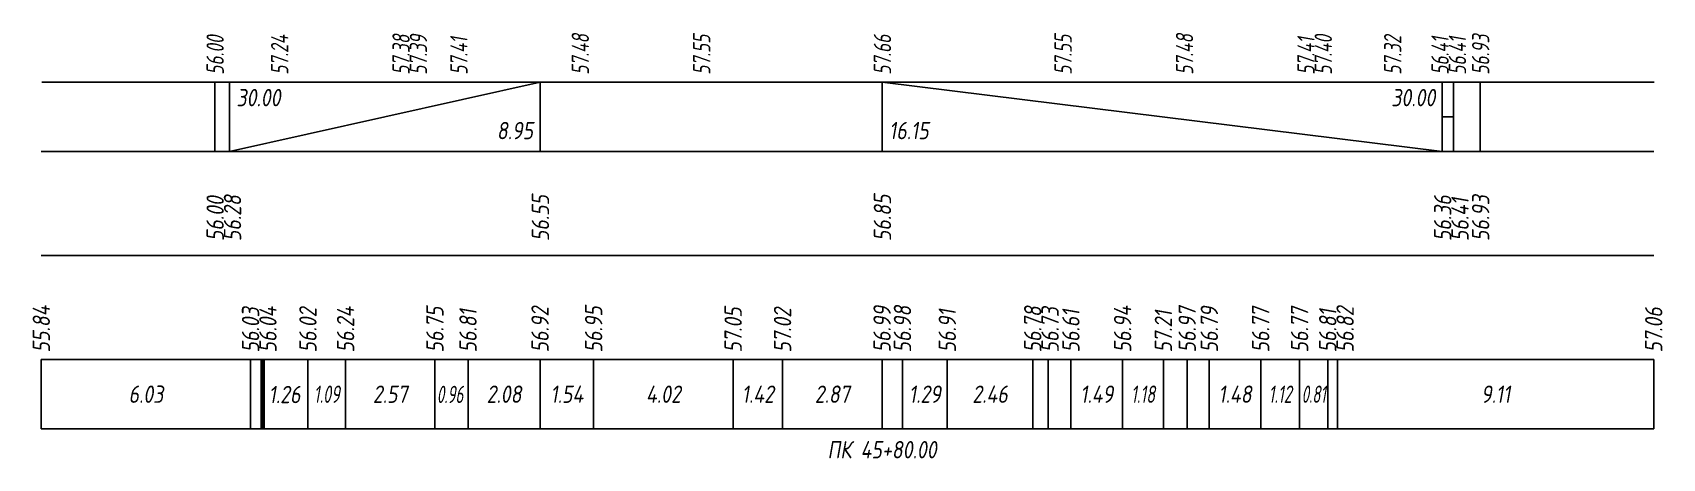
# Model space of a CAD drawing. Extents: x -717 to 1451, y -133302 to 233.
# Drawn here: x -295.3 to -60.4, y -72484.8 to -72423.4 of the extents above; entities that cross this region are included whole.
import ezdxf
from ezdxf.enums import TextEntityAlignment as Align

# ---------------------------------------------------------------- set-up
doc = ezdxf.new("R2010")
doc.units = 0
for name, color, linetype in [('Код_510', 7, 'Continuous'), ('Код_514', 1, 'Continuous'), ('Код_516', 1, 'Continuous'), ('Подписи поперечников', 7, 'Continuous'), ('Таблица', 7, 'Continuous')]:
    doc.layers.add(name, color=color, linetype=linetype)
doc.styles.add('М', font='romand.shx', dxfattribs={"width": 0.8, "oblique": 10, "height": 2.5})

msp = doc.modelspace()

# ---------------------------------------------------------------- linework, layer by layer
at = {"layer": 'Код_510'}
for p, q in [((-294.004, -72480.52), (-294.004, -72470.52)), ((-263.848, -72480.52), (-263.848, -72470.52)), ((-262.338, -72480.52), (-262.338, -72470.52)), ((-262.122, -72480.52), (-262.122, -72470.52)), ((-262.104, -72480.52), (-262.104, -72470.52)), ((-262.094, -72480.52), (-262.094, -72470.52)), ((-261.898, -72480.52), (-261.898, -72470.52)), ((-255.583, -72480.52), (-255.583, -72470.52)), ((-250.154, -72480.52), (-250.154, -72470.52)), ((-237.28, -72480.52), (-237.28, -72470.52)), ((-232.504, -72480.52), (-232.504, -72470.52)), ((-222.121, -72480.52), (-222.121, -72470.52)), ((-214.397, -72480.52), (-214.397, -72470.52)), ((-194.293, -72480.52), (-194.293, -72470.52)), ((-187.174, -72480.52), (-187.174, -72470.52)), ((-172.829, -72480.52), (-172.829, -72470.52)), ((-169.892, -72480.52), (-169.892, -72470.52)), ((-163.429, -72480.52), (-163.429, -72470.52)), ((-151.109, -72480.52), (-151.109, -72470.52)), ((-148.894, -72480.52), (-148.894, -72470.52)), ((-145.619, -72480.52), (-145.619, -72470.52)), ((-138.161, -72480.52), (-138.161, -72470.52)), ((-132.279, -72480.52), (-132.279, -72470.52)), ((-128.854, -72480.52), (-128.854, -72470.52)), ((-125.665, -72480.52), (-125.665, -72470.52)), ((-118.261, -72480.52), (-118.261, -72470.52)), ((-112.653, -72480.52), (-112.653, -72470.52)), ((-108.594, -72480.52), (-108.594, -72470.52)), ((-107.168, -72480.52), (-107.168, -72470.52)), ((-61.612, -72480.52), (-61.612, -72470.52))]:
    msp.add_line(p, q, dxfattribs=at)
at = {"layer": 'Код_516'}
for p, q in [((-269.004, -72440.52), (-269.004, -72430.52)), ((-266.881, -72440.52), (-266.881, -72430.52)), ((-266.881, -72440.52), (-222.121, -72430.52)), ((-222.121, -72440.52), (-222.121, -72430.52)), ((-172.829, -72440.52), (-172.829, -72430.52)), ((-172.829, -72430.52), (-92.085, -72440.52)), ((-92.085, -72440.52), (-92.085, -72430.52)), ((-92.085, -72440.52), (-92.085, -72430.52)), ((-90.456, -72440.52), (-90.456, -72430.52)), ((-86.612, -72440.52), (-86.612, -72430.52)), ((-92.085, -72435.52), (-90.456, -72435.52))]:
    msp.add_line(p, q, dxfattribs=at)
at = {"layer": 'Таблица'}
for p, q in [((-293.95, -72430.52), (-61.558, -72430.52)), ((-294.004, -72440.52), (-61.612, -72440.52)), ((-294.004, -72455.52), (-61.612, -72455.52)), ((-294.004, -72470.52), (-61.612, -72470.52)), ((-294.004, -72480.52), (-61.612, -72480.52))]:
    msp.add_line(p, q, dxfattribs=at)

# ---------------------------------------------------------------- texts
at = {"layer": 'Код_510', "style": 'М', "oblique": 10, "width": 0.8}
for s, p in [('55.84', (-294.004, -72469.52)), ('56.03', (-263.848, -72469.52)), ('56.04', (-261.348, -72469.52)), ('56.02', (-255.583, -72469.52)), ('56.24', (-250.154, -72469.52)), ('56.75', (-237.28, -72469.52)), ('56.81', (-232.504, -72469.52)), ('56.92', (-222.121, -72469.52)), ('56.95', (-214.397, -72469.52)), ('57.05', (-194.293, -72469.52)), ('57.02', (-187.174, -72469.52)), ('56.99', (-172.829, -72469.52)), ('56.98', (-169.892, -72469.52)), ('56.91', (-163.429, -72469.52)), ('56.78', (-151.109, -72469.52)), ('56.73', (-148.609, -72469.52)), ('56.61', (-145.619, -72469.52)), ('56.94', (-138.161, -72469.52)), ('57.21', (-132.279, -72469.52)), ('56.97', (-128.854, -72469.52)), ('56.79', (-125.665, -72469.52)), ('56.77', (-118.261, -72469.52)), ('56.77', (-112.653, -72469.52)), ('56.81', (-108.594, -72469.52)), ('56.82', (-106.094, -72469.52)), ('57.06', (-61.612, -72469.52))]:
    msp.add_text(s, height=2.5, rotation=90, dxfattribs=at).set_placement(p, align=Align.MIDDLE_LEFT)
at = {"layer": 'Код_510', "style": 'М', "oblique": 10}
for s, width, p in [('6.03', 0.8, (-278.926, -72475.52)), ('1.26', 0.8, (-258.951, -72475.567)), ('1.09', 0.65, (-252.868, -72475.52)), ('2.57', 0.8, (-243.717, -72475.52)), ('0.96', 0.6, (-235.1, -72475.55)), ('2.08', 0.8, (-227.312, -72475.52)), ('1.54', 0.8, (-218.259, -72475.52)), ('4.02', 0.8, (-204.345, -72475.52)), ('1.42', 0.8, (-190.734, -72475.52)), ('2.87', 0.8, (-180.002, -72475.52)), ('1.29', 0.8, (-166.661, -72475.52)), ('2.46', 0.8, (-157.269, -72475.52)), ('1.49', 0.8, (-141.89, -72475.52)), ('1.18', 0.65, (-135.22, -72475.52)), ('1.48', 0.8, (-121.963, -72475.52)), ('1.12', 0.65, (-115.457, -72475.52)), ('0.81', 0.6, (-110.623, -72475.52)), ('9.11', 0.8, (-84.39, -72475.52))]:
    msp.add_text(s, height=2.5, dxfattribs=dict(at, width=width)).set_placement(p, align=Align.MIDDLE_CENTER)
at = {"layer": 'Код_514', "style": 'М', "oblique": 10, "width": 0.7}
for s, p in [('56.00', (-268.95, -72429.481)), ('57.24', (-259.651, -72429.481)), ('57.38', (-242.151, -72429.481)), ('57.39', (-239.651, -72429.481)), ('57.41', (-233.818, -72429.481)), ('57.48', (-216.318, -72429.481)), ('57.55', (-198.818, -72429.481)), ('57.66', (-172.775, -72429.481)), ('57.55', (-146.733, -72429.481)), ('57.48', (-129.233, -72429.481)), ('57.41', (-111.733, -72429.481)), ('57.40', (-109.233, -72429.481)), ('57.32', (-99.233, -72429.481)), ('56.41', (-92.402, -72429.481)), ('56.41', (-89.902, -72429.481)), ('56.93', (-86.558, -72429.481))]:
    msp.add_text(s, height=2.5, rotation=90, dxfattribs=at).set_placement(p, align=Align.MIDDLE_LEFT)
at = {"layer": 'Код_516', "style": 'М', "oblique": 10, "width": 0.8}
msp.add_text('30.00', height=2.5, dxfattribs=at).set_placement((-265.881, -72431.52), align=Align.TOP_LEFT)
msp.add_text('30.00', height=2.5, dxfattribs=at).set_placement((-93.085, -72431.52), align=Align.TOP_RIGHT)
msp.add_text('8.95', height=2.5, dxfattribs=at).set_placement((-223.121, -72439.52), align=Align.BOTTOM_RIGHT)
msp.add_text('16.15', height=2.5, dxfattribs=at).set_placement((-171.829, -72439.52), align=Align.BOTTOM_LEFT)
for s, p in [('56.00', (-268.95, -72453.47)), ('56.28', (-266.45, -72453.47)), ('56.55', (-222.067, -72453.47)), ('56.85', (-172.775, -72453.47)), ('56.36', (-92.03, -72453.47)), ('56.41', (-89.53, -72453.47)), ('56.93', (-86.558, -72453.47))]:
    msp.add_text(s, height=2.5, rotation=90, dxfattribs=at).set_placement(p, align=Align.MIDDLE_LEFT)
at = {"layer": 'Подписи поперечников', "style": 'М', "oblique": 10, "width": 0.8}
msp.add_text('ПК 45+80.00', height=2.5, dxfattribs=at).set_placement((-172.829, -72485.52), align=Align.BOTTOM_CENTER)

doc.saveas('drawing.dxf')
